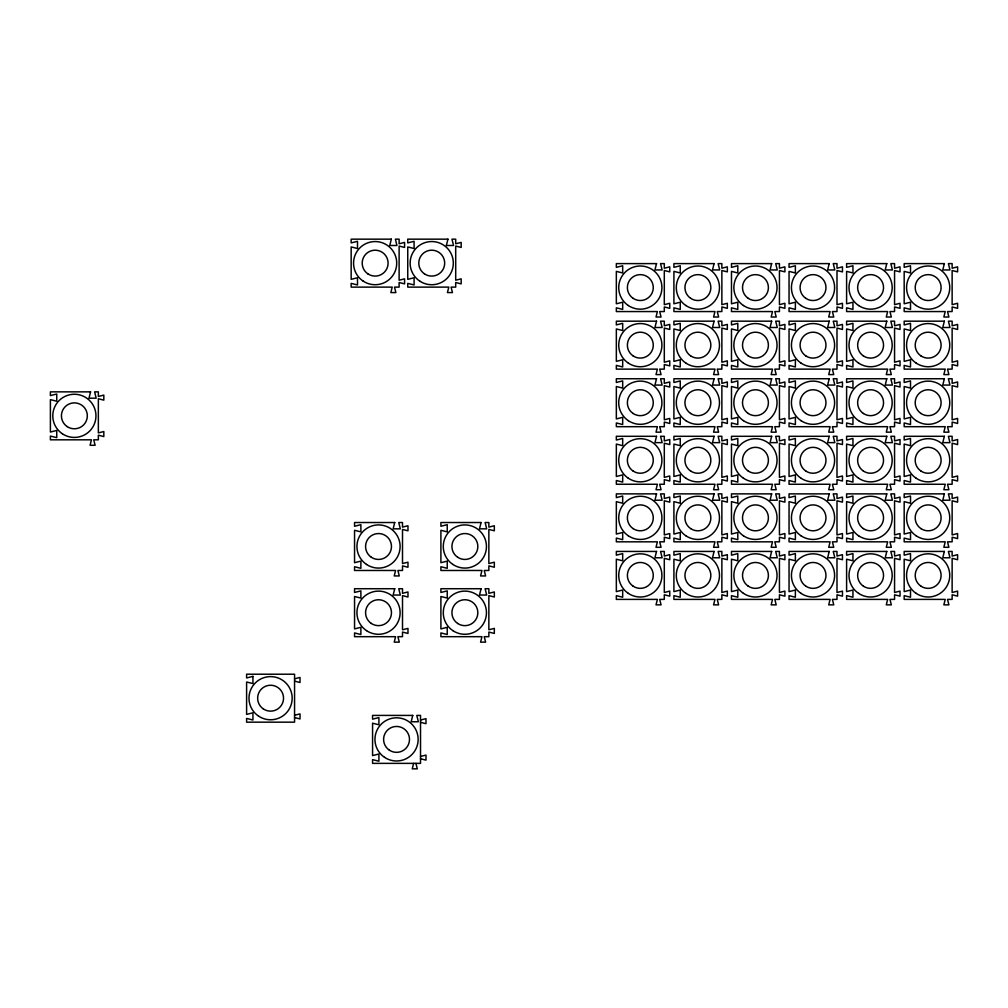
<?xml version="1.0" encoding="UTF-8"?>
<svg xmlns="http://www.w3.org/2000/svg" width="1008" height="1008" viewBox="0 0 1008 1008"><rect width="100%" height="100%" fill="white"/><g stroke="black" fill="none" stroke-linecap="round" stroke-linejoin="round"><path stroke-width="1.5" d="M413.62 763.371L412.247 768.839L417.287 768.839L415.926 763.371M294.563 678.812L300.031 677.452L300.031 682.492L294.563 681.118M294.563 715.252L300.031 713.891L300.031 718.931L294.563 717.557M420.525 720.027L425.993 718.654L425.993 723.694L420.525 722.32M420.525 756.466L425.993 755.093L425.993 760.133L420.525 758.759M90.581 391.86L88.994 398.185L96.188 398.185L94.613 391.86L98.356 391.86L98.356 396.459L103.824 395.098L103.824 400.138L98.356 398.765L98.356 432.898L103.824 431.537L103.824 436.577L98.356 435.204L98.356 439.816L93.744 439.816L95.117 445.284L90.077 445.284L91.451 439.816L50.4 439.816L50.4 436.073L56.738 437.648L56.738 430.454L50.4 432.041L50.4 399.634L56.738 401.209L56.738 394.015L50.4 395.602L50.4 391.86L90.581 391.86M391.343 239.161L389.756 245.498L396.95 245.498L395.375 239.161L399.118 239.161L399.118 243.772L404.586 242.399L404.586 247.439L399.118 246.065L399.118 280.211L404.586 278.838L404.586 283.878L399.118 282.505L399.118 287.116L394.506 287.116L395.879 292.585L390.839 292.585L392.213 287.116L351.162 287.116L351.162 283.374L357.5 284.962L357.5 277.754L351.162 279.342L351.162 246.935L357.5 248.522L357.5 241.315L351.162 242.903L351.162 239.161L391.343 239.161M447.93 239.161L446.342 245.498L453.55 245.498L451.962 239.161L455.704 239.161L455.704 243.772L461.173 242.399L461.173 247.439L455.704 246.065L455.704 280.211L461.173 278.838L461.173 283.878L455.704 282.505L455.704 287.116L451.093 287.116L452.466 292.585L447.426 292.585L448.799 287.116L407.749 287.116L407.749 283.374L414.086 284.962L414.086 277.754L407.749 279.342L407.749 246.935L414.086 248.522L414.086 241.315L407.749 242.903L407.749 239.161L447.93 239.161M394.733 522.522L393.145 528.847L400.34 528.847L398.765 522.522L402.507 522.522L402.507 527.121L407.975 525.76L407.975 530.8L402.507 529.427L402.507 563.56L407.975 562.199L407.975 567.239L402.507 565.866L402.507 570.478L397.895 570.478L399.269 575.946L394.229 575.946L395.59 570.478L354.551 570.478L354.551 566.735L360.877 568.31L360.877 561.116L354.551 562.703L354.551 530.296L360.877 531.871L360.877 524.677L354.551 526.264L354.551 522.522L394.733 522.522M394.733 588.722L393.145 595.048L400.34 595.048L398.765 588.722L402.507 588.722L402.507 593.321L407.975 591.961L407.975 597.001L402.507 595.627L402.507 629.761L407.975 628.4L407.975 633.44L402.507 632.066L402.507 636.678L397.895 636.678L399.269 642.146L394.229 642.146L395.59 636.678L354.551 636.678L354.551 632.936L360.877 634.511L360.877 627.316L354.551 628.904L354.551 596.497L360.877 598.072L360.877 590.877L354.551 592.465L354.551 588.722L394.733 588.722M412.751 715.415L411.176 721.753L418.37 721.753L416.783 715.415L420.525 715.415L420.525 763.371L372.569 763.371L372.569 759.629L378.907 761.216L378.907 754.009L372.569 755.597L372.569 723.19L378.907 724.777L378.907 717.57L372.569 719.158L372.569 715.415L412.751 715.415M481.081 522.522L479.493 528.847L486.688 528.847L485.113 522.522L488.855 522.522L488.855 527.121L494.323 525.76L494.323 530.8L488.855 529.427L488.855 563.56L494.323 562.199L494.323 567.239L488.855 565.866L488.855 570.478L484.243 570.478L485.617 575.946L480.577 575.946L481.95 570.478L440.899 570.478L440.899 566.735L447.237 568.31L447.237 561.116L440.899 562.703L440.899 530.296L447.237 531.871L447.237 524.677L440.899 526.264L440.899 522.522L481.081 522.522M481.081 588.722L479.493 595.048L486.688 595.048L485.113 588.722L488.855 588.722L488.855 593.321L494.323 591.961L494.323 597.001L488.855 595.627L488.855 629.761L494.323 628.4L494.323 633.44L488.855 632.066L488.855 636.678L484.243 636.678L485.617 642.146L480.577 642.146L481.95 636.678L440.899 636.678L440.899 632.936L447.237 634.511L447.237 627.316L440.899 628.904L440.899 596.497L447.237 598.072L447.237 590.877L440.899 592.465L440.899 588.722L481.081 588.722M656.523 263.605L654.948 269.942L662.143 269.942L660.555 263.605L664.297 263.605L664.297 268.216L669.766 266.843L669.766 271.883L664.297 270.509L664.297 304.655L669.766 303.282L669.766 308.322L664.297 306.949L664.297 311.56L659.698 311.56L661.059 317.029L656.019 317.029L657.392 311.56L616.342 311.56L616.342 307.818L622.679 309.406L622.679 302.211L616.342 303.786L616.342 271.379L622.679 272.966L622.679 265.759L616.342 267.347L616.342 263.605L656.523 263.605M656.523 321.174L654.948 327.499L662.143 327.499L660.555 321.174L664.297 321.174L664.297 325.773L669.766 324.412L669.766 329.452L664.297 328.079L664.297 362.212L669.766 360.851L669.766 365.891L664.297 364.518L664.297 369.13L659.698 369.13L661.059 374.598L656.019 374.598L657.392 369.13L616.342 369.13L616.342 365.387L622.679 366.962L622.679 359.768L616.342 361.355L616.342 328.948L622.679 330.523L622.679 323.329L616.342 324.916L616.342 321.174L656.523 321.174M656.523 378.743L654.948 385.069L662.143 385.069L660.555 378.743L664.297 378.743L664.297 383.342L669.766 381.982L669.766 387.009L664.297 385.648L664.297 419.782L669.766 418.421L669.766 423.461L664.297 422.087L664.297 426.686L659.698 426.686L661.059 432.167L656.019 432.167L657.392 426.686L616.342 426.686L616.342 422.957L622.679 424.532L622.679 417.337L616.342 418.925L616.342 386.505L622.679 388.093L622.679 380.898L616.342 382.486L616.342 378.743L656.523 378.743M656.523 436.3L654.948 442.638L662.143 442.638L660.555 436.3L664.297 436.3L664.297 440.912L669.766 439.538L669.766 444.578L664.297 443.218L664.297 477.351L669.766 475.99L669.766 481.018L664.297 479.657L664.297 484.256L659.698 484.256L661.059 489.724L656.019 489.724L657.392 484.256L616.342 484.256L616.342 480.514L622.679 482.101L622.679 474.907L616.342 476.482L616.342 444.074L622.679 445.662L622.679 438.467L616.342 440.042L616.342 436.3L656.523 436.3M656.523 493.87L654.948 500.207L662.143 500.207L660.555 493.87L664.297 493.87L664.297 498.481L669.766 497.108L669.766 502.148L664.297 500.787L664.297 534.92L669.766 533.547L669.766 538.587L664.297 537.226L664.297 541.825L659.698 541.825L661.059 547.294L656.019 547.294L657.392 541.825L616.342 541.825L616.342 538.083L622.679 539.671L622.679 532.476L616.342 534.051L616.342 501.644L622.679 503.231L622.679 496.037L616.342 497.612L616.342 493.87L656.523 493.87M714.092 263.605L712.505 269.942L719.712 269.942L718.124 263.605L721.867 263.605L721.867 268.216L727.335 266.843L727.335 271.883L721.867 270.509L721.867 304.655L727.335 303.282L727.335 308.322L721.867 306.949L721.867 311.56L717.255 311.56L718.628 317.029L713.588 317.029L714.962 311.56L673.911 311.56L673.911 307.818L680.249 309.406L680.249 302.211L673.911 303.786L673.911 271.379L680.249 272.966L680.249 265.759L673.911 267.347L673.911 263.605L714.092 263.605M656.523 551.439L654.948 557.777L662.143 557.777L660.555 551.439L664.297 551.439L664.297 556.051L669.766 554.677L669.766 559.717L664.297 558.344L664.297 592.49L669.766 591.116L669.766 596.156L664.297 594.783L664.297 599.395L659.698 599.395L661.059 604.863L656.019 604.863L657.392 599.395L616.342 599.395L616.342 595.652L622.679 597.227L622.679 590.033L616.342 591.62L616.342 559.213L622.679 560.788L622.679 553.594L616.342 555.181L616.342 551.439L656.523 551.439M714.092 321.174L712.505 327.499L719.712 327.499L718.124 321.174L721.867 321.174L721.867 325.773L727.335 324.412L727.335 329.452L721.867 328.079L721.867 362.212L727.335 360.851L727.335 365.891L721.867 364.518L721.867 369.13L717.255 369.13L718.628 374.598L713.588 374.598L714.962 369.13L673.911 369.13L673.911 365.387L680.249 366.962L680.249 359.768L673.911 361.355L673.911 328.948L680.249 330.523L680.249 323.329L673.911 324.916L673.911 321.174L714.092 321.174M714.092 378.743L712.505 385.069L719.712 385.069L718.124 378.743L721.867 378.743L721.867 383.342L727.335 381.982L727.335 387.009L721.867 385.648L721.867 419.782L727.335 418.421L727.335 423.461L721.867 422.087L721.867 426.686L717.255 426.686L718.628 432.167L713.588 432.167L714.962 426.686L673.911 426.686L673.911 422.957L680.249 424.532L680.249 417.337L673.911 418.925L673.911 386.505L680.249 388.093L680.249 380.898L673.911 382.486L673.911 378.743L714.092 378.743M714.092 436.3L712.505 442.638L719.712 442.638L718.124 436.3L721.867 436.3L721.867 440.912L727.335 439.538L727.335 444.578L721.867 443.218L721.867 477.351L727.335 475.99L727.335 481.018L721.867 479.657L721.867 484.256L717.255 484.256L718.628 489.724L713.588 489.724L714.962 484.256L673.911 484.256L673.911 480.514L680.249 482.101L680.249 474.907L673.911 476.482L673.911 444.074L680.249 445.662L680.249 438.467L673.911 440.042L673.911 436.3L714.092 436.3M714.092 493.87L712.505 500.207L719.712 500.207L718.124 493.87L721.867 493.87L721.867 498.481L727.335 497.108L727.335 502.148L721.867 500.787L721.867 534.92L727.335 533.547L727.335 538.587L721.867 537.226L721.867 541.825L717.255 541.825L718.628 547.294L713.588 547.294L714.962 541.825L673.911 541.825L673.911 538.083L680.249 539.671L680.249 532.476L673.911 534.051L673.911 501.644L680.249 503.231L680.249 496.037L673.911 497.612L673.911 493.87L714.092 493.87M771.662 263.605L770.074 269.942L777.269 269.942L775.694 263.605L779.436 263.605L779.436 268.216L784.904 266.843L784.904 271.883L779.436 270.509L779.436 304.655L784.904 303.282L784.904 308.322L779.436 306.949L779.436 311.56L774.824 311.56L776.198 317.029L771.158 317.029L772.519 311.56L731.48 311.56L731.48 307.818L737.806 309.406L737.806 302.211L731.48 303.786L731.48 271.379L737.806 272.966L737.806 265.759L731.48 267.347L731.48 263.605L771.662 263.605M714.092 551.439L712.505 557.777L719.712 557.777L718.124 551.439L721.867 551.439L721.867 556.051L727.335 554.677L727.335 559.717L721.867 558.344L721.867 592.49L727.335 591.116L727.335 596.156L721.867 594.783L721.867 599.395L717.255 599.395L718.628 604.863L713.588 604.863L714.962 599.395L673.911 599.395L673.911 595.652L680.249 597.227L680.249 590.033L673.911 591.62L673.911 559.213L680.249 560.788L680.249 553.594L673.911 555.181L673.911 551.439L714.092 551.439M771.662 321.174L770.074 327.499L777.269 327.499L775.694 321.174L779.436 321.174L779.436 325.773L784.904 324.412L784.904 329.452L779.436 328.079L779.436 362.212L784.904 360.851L784.904 365.891L779.436 364.518L779.436 369.13L774.824 369.13L776.198 374.598L771.158 374.598L772.519 369.13L731.48 369.13L731.48 365.387L737.806 366.962L737.806 359.768L731.48 361.355L731.48 328.948L737.806 330.523L737.806 323.329L731.48 324.916L731.48 321.174L771.662 321.174M771.662 378.743L770.074 385.069L777.269 385.069L775.694 378.743L779.436 378.743L779.436 383.342L784.904 381.982L784.904 387.009L779.436 385.648L779.436 419.782L784.904 418.421L784.904 423.461L779.436 422.087L779.436 426.686L774.824 426.686L776.198 432.167L771.158 432.167L772.519 426.686L731.48 426.686L731.48 422.957L737.806 424.532L737.806 417.337L731.48 418.925L731.48 386.505L737.806 388.093L737.806 380.898L731.48 382.486L731.48 378.743L771.662 378.743M771.662 436.3L770.074 442.638L777.269 442.638L775.694 436.3L779.436 436.3L779.436 440.912L784.904 439.538L784.904 444.578L779.436 443.218L779.436 477.351L784.904 475.99L784.904 481.018L779.436 479.657L779.436 484.256L774.824 484.256L776.198 489.724L771.158 489.724L772.519 484.256L731.48 484.256L731.48 480.514L737.806 482.101L737.806 474.907L731.48 476.482L731.48 444.074L737.806 445.662L737.806 438.467L731.48 440.042L731.48 436.3L771.662 436.3M771.662 493.87L770.074 500.207L777.269 500.207L775.694 493.87L779.436 493.87L779.436 498.481L784.904 497.108L784.904 502.148L779.436 500.787L779.436 534.92L784.904 533.547L784.904 538.587L779.436 537.226L779.436 541.825L774.824 541.825L776.198 547.294L771.158 547.294L772.519 541.825L731.48 541.825L731.48 538.083L737.806 539.671L737.806 532.476L731.48 534.051L731.48 501.644L737.806 503.231L737.806 496.037L731.48 497.612L731.48 493.87L771.662 493.87M829.231 263.605L827.644 269.942L834.838 269.942L833.251 263.605L836.993 263.605L836.993 268.216L842.461 266.843L842.461 271.883L836.993 270.509L836.993 304.655L842.461 303.282L842.461 308.322L836.993 306.949L836.993 311.56L832.394 311.56L833.755 317.029L828.727 317.029L830.088 311.56L789.05 311.56L789.05 307.818L795.375 309.406L795.375 302.211L789.05 303.786L789.05 271.379L795.375 272.966L795.375 265.759L789.05 267.347L789.05 263.605L829.231 263.605M771.662 551.439L770.074 557.777L777.269 557.777L775.694 551.439L779.436 551.439L779.436 556.051L784.904 554.677L784.904 559.717L779.436 558.344L779.436 592.49L784.904 591.116L784.904 596.156L779.436 594.783L779.436 599.395L774.824 599.395L776.198 604.863L771.158 604.863L772.519 599.395L731.48 599.395L731.48 595.652L737.806 597.227L737.806 590.033L731.48 591.62L731.48 559.213L737.806 560.788L737.806 553.594L731.48 555.181L731.48 551.439L771.662 551.439M829.231 321.174L827.644 327.499L834.838 327.499L833.251 321.174L836.993 321.174L836.993 325.773L842.461 324.412L842.461 329.452L836.993 328.079L836.993 362.212L842.461 360.851L842.461 365.891L836.993 364.518L836.993 369.13L832.394 369.13L833.755 374.598L828.727 374.598L830.088 369.13L789.05 369.13L789.05 365.387L795.375 366.962L795.375 359.768L789.05 361.355L789.05 328.948L795.375 330.523L795.375 323.329L789.05 324.916L789.05 321.174L829.231 321.174M829.231 378.743L827.644 385.069L834.838 385.069L833.251 378.743L836.993 378.743L836.993 383.342L842.461 381.982L842.461 387.009L836.993 385.648L836.993 419.782L842.461 418.421L842.461 423.461L836.993 422.087L836.993 426.686L832.394 426.686L833.755 432.167L828.727 432.167L830.088 426.686L789.05 426.686L789.05 422.957L795.375 424.532L795.375 417.337L789.05 418.925L789.05 386.505L795.375 388.093L795.375 380.898L789.05 382.486L789.05 378.743L829.231 378.743M829.231 436.3L827.644 442.638L834.838 442.638L833.251 436.3L836.993 436.3L836.993 440.912L842.461 439.538L842.461 444.578L836.993 443.218L836.993 477.351L842.461 475.99L842.461 481.018L836.993 479.657L836.993 484.256L832.394 484.256L833.755 489.724L828.727 489.724L830.088 484.256L789.05 484.256L789.05 480.514L795.375 482.101L795.375 474.907L789.05 476.482L789.05 444.074L795.375 445.662L795.375 438.467L789.05 440.042L789.05 436.3L829.231 436.3M829.231 493.87L827.644 500.207L834.838 500.207L833.251 493.87L836.993 493.87L836.993 498.481L842.461 497.108L842.461 502.148L836.993 500.787L836.993 534.92L842.461 533.547L842.461 538.587L836.993 537.226L836.993 541.825L832.394 541.825L833.755 547.294L828.727 547.294L830.088 541.825L789.05 541.825L789.05 538.083L795.375 539.671L795.375 532.476L789.05 534.051L789.05 501.644L795.375 503.231L795.375 496.037L789.05 497.612L789.05 493.87L829.231 493.87M886.788 263.605L885.213 269.942L892.408 269.942L890.82 263.605L894.562 263.605L894.562 268.216L900.031 266.843L900.031 271.883L894.562 270.509L894.562 304.655L900.031 303.282L900.031 308.322L894.562 306.949L894.562 311.56L889.963 311.56L891.324 317.029L886.284 317.029L887.657 311.56L846.607 311.56L846.607 307.818L852.944 309.406L852.944 302.211L846.607 303.786L846.607 271.379L852.944 272.966L852.944 265.759L846.607 267.347L846.607 263.605L886.788 263.605M829.231 551.439L827.644 557.777L834.838 557.777L833.251 551.439L836.993 551.439L836.993 556.051L842.461 554.677L842.461 559.717L836.993 558.344L836.993 592.49L842.461 591.116L842.461 596.156L836.993 594.783L836.993 599.395L832.394 599.395L833.755 604.863L828.727 604.863L830.088 599.395L789.05 599.395L789.05 595.652L795.375 597.227L795.375 590.033L789.05 591.62L789.05 559.213L795.375 560.788L795.375 553.594L789.05 555.181L789.05 551.439L829.231 551.439M886.788 321.174L885.213 327.499L892.408 327.499L890.82 321.174L894.562 321.174L894.562 325.773L900.031 324.412L900.031 329.452L894.562 328.079L894.562 362.212L900.031 360.851L900.031 365.891L894.562 364.518L894.562 369.13L889.963 369.13L891.324 374.598L886.284 374.598L887.657 369.13L846.607 369.13L846.607 365.387L852.944 366.962L852.944 359.768L846.607 361.355L846.607 328.948L852.944 330.523L852.944 323.329L846.607 324.916L846.607 321.174L886.788 321.174M886.788 378.743L885.213 385.069L892.408 385.069L890.82 378.743L894.562 378.743L894.562 383.342L900.031 381.982L900.031 387.009L894.562 385.648L894.562 419.782L900.031 418.421L900.031 423.461L894.562 422.087L894.562 426.686L889.963 426.686L891.324 432.167L886.284 432.167L887.657 426.686L846.607 426.686L846.607 422.957L852.944 424.532L852.944 417.337L846.607 418.925L846.607 386.505L852.944 388.093L852.944 380.898L846.607 382.486L846.607 378.743L886.788 378.743M886.788 436.3L885.213 442.638L892.408 442.638L890.82 436.3L894.562 436.3L894.562 440.912L900.031 439.538L900.031 444.578L894.562 443.218L894.562 477.351L900.031 475.99L900.031 481.018L894.562 479.657L894.562 484.256L889.963 484.256L891.324 489.724L886.284 489.724L887.657 484.256L846.607 484.256L846.607 480.514L852.944 482.101L852.944 474.907L846.607 476.482L846.607 444.074L852.944 445.662L852.944 438.467L846.607 440.042L846.607 436.3L886.788 436.3M886.788 493.87L885.213 500.207L892.408 500.207L890.82 493.87L894.562 493.87L894.562 498.481L900.031 497.108L900.031 502.148L894.562 500.787L894.562 534.92L900.031 533.547L900.031 538.587L894.562 537.226L894.562 541.825L889.963 541.825L891.324 547.294L886.284 547.294L887.657 541.825L846.607 541.825L846.607 538.083L852.944 539.671L852.944 532.476L846.607 534.051L846.607 501.644L852.944 503.231L852.944 496.037L846.607 497.612L846.607 493.87L886.788 493.87M944.357 263.605L942.782 269.942L949.977 269.942L948.389 263.605L952.132 263.605L952.132 268.216L957.6 266.843L957.6 271.883L952.132 270.509L952.132 304.655L957.6 303.282L957.6 308.322L952.132 306.949L952.132 311.56L947.52 311.56L948.893 317.029L943.853 317.029L945.227 311.56L904.176 311.56L904.176 307.818L910.514 309.406L910.514 302.211L904.176 303.786L904.176 271.379L910.514 272.966L910.514 265.759L904.176 267.347L904.176 263.605L944.357 263.605M886.788 551.439L885.213 557.777L892.408 557.777L890.82 551.439L894.562 551.439L894.562 556.051L900.031 554.677L900.031 559.717L894.562 558.344L894.562 592.49L900.031 591.116L900.031 596.156L894.562 594.783L894.562 599.395L889.963 599.395L891.324 604.863L886.284 604.863L887.657 599.395L846.607 599.395L846.607 595.652L852.944 597.227L852.944 590.033L846.607 591.62L846.607 559.213L852.944 560.788L852.944 553.594L846.607 555.181L846.607 551.439L886.788 551.439M944.357 321.174L942.782 327.499L949.977 327.499L948.389 321.174L952.132 321.174L952.132 325.773L957.6 324.412L957.6 329.452L952.132 328.079L952.132 362.212L957.6 360.851L957.6 365.891L952.132 364.518L952.132 369.13L947.52 369.13L948.893 374.598L943.853 374.598L945.227 369.13L904.176 369.13L904.176 365.387L910.514 366.962L910.514 359.768L904.176 361.355L904.176 328.948L910.514 330.523L910.514 323.329L904.176 324.916L904.176 321.174L944.357 321.174M944.357 378.743L942.782 385.069L949.977 385.069L948.389 378.743L952.132 378.743L952.132 383.342L957.6 381.982L957.6 387.009L952.132 385.648L952.132 419.782L957.6 418.421L957.6 423.461L952.132 422.087L952.132 426.686L947.52 426.686L948.893 432.167L943.853 432.167L945.227 426.686L904.176 426.686L904.176 422.957L910.514 424.532L910.514 417.337L904.176 418.925L904.176 386.505L910.514 388.093L910.514 380.898L904.176 382.486L904.176 378.743L944.357 378.743M944.357 436.3L942.782 442.638L949.977 442.638L948.389 436.3L952.132 436.3L952.132 440.912L957.6 439.538L957.6 444.578L952.132 443.218L952.132 477.351L957.6 475.99L957.6 481.018L952.132 479.657L952.132 484.256L947.52 484.256L948.893 489.724L943.853 489.724L945.227 484.256L904.176 484.256L904.176 480.514L910.514 482.101L910.514 474.907L904.176 476.482L904.176 444.074L910.514 445.662L910.514 438.467L904.176 440.042L904.176 436.3L944.357 436.3M944.357 493.87L942.782 500.207L949.977 500.207L948.389 493.87L952.132 493.87L952.132 498.481L957.6 497.108L957.6 502.148L952.132 500.787L952.132 534.92L957.6 533.547L957.6 538.587L952.132 537.226L952.132 541.825L947.52 541.825L948.893 547.294L943.853 547.294L945.227 541.825L904.176 541.825L904.176 538.083L910.514 539.671L910.514 532.476L904.176 534.051L904.176 501.644L910.514 503.231L910.514 496.037L904.176 497.612L904.176 493.87L944.357 493.87M944.357 551.439L942.782 557.777L949.977 557.777L948.389 551.439L952.132 551.439L952.132 556.051L957.6 554.677L957.6 559.717L952.132 558.344L952.132 592.49L957.6 591.116L957.6 596.156L952.132 594.783L952.132 599.395L947.52 599.395L948.893 604.863L943.853 604.863L945.227 599.395L904.176 599.395L904.176 595.652L910.514 597.227L910.514 590.033L904.176 591.62L904.176 559.213L910.514 560.788L910.514 553.594L904.176 555.181L904.176 551.439L944.357 551.439M252.932 676.368L246.607 677.956L246.607 674.213L294.563 674.213L294.563 722.169L246.607 722.169L246.607 718.427L252.932 720.002L252.932 712.807L246.607 714.395L246.607 681.988L252.932 683.563L252.932 676.368M258.577 716.134A21.584 21.584 0 0 0 292.118 699.615A21.584 21.584 0 0 0 261.047 678.825A21.584 21.584 0 0 0 258.577 716.134M263.378 708.952A12.953 12.953 0 0 0 283.513 699.048A12.953 12.953 0 0 0 264.865 686.574A12.953 12.953 0 0 0 263.378 708.952M62.37 433.78A21.584 21.584 0 0 0 95.911 417.262A21.584 21.584 0 0 0 64.84 396.472A21.584 21.584 0 0 0 62.37 433.78M67.171 426.598A12.953 12.953 0 0 0 87.305 416.695A12.953 12.953 0 0 0 68.657 404.208A12.953 12.953 0 0 0 67.171 426.598M363.132 281.081A21.584 21.584 0 0 0 396.673 264.562A21.584 21.584 0 0 0 365.602 243.772A21.584 21.584 0 0 0 363.132 281.081M367.933 273.899A12.953 12.953 0 0 0 388.067 263.995A12.953 12.953 0 0 0 369.419 251.521A12.953 12.953 0 0 0 367.933 273.899M419.719 281.081A21.584 21.584 0 0 0 453.272 264.562A21.584 21.584 0 0 0 422.188 243.772A21.584 21.584 0 0 0 419.719 281.081M424.519 273.899A12.953 12.953 0 0 0 444.654 263.995A12.953 12.953 0 0 0 426.006 251.521A12.953 12.953 0 0 0 424.519 273.899M743.45 420.664A21.584 21.584 0 0 0 776.992 404.145A21.584 21.584 0 0 0 745.92 383.342A21.584 21.584 0 0 0 743.45 420.664M748.251 413.482A12.953 12.953 0 0 0 768.373 403.578A12.953 12.953 0 0 0 749.738 391.091A12.953 12.953 0 0 0 748.251 413.482M743.45 363.094A21.584 21.584 0 0 0 776.992 346.576A21.584 21.584 0 0 0 745.92 325.786A21.584 21.584 0 0 0 743.45 363.094M748.251 355.912A12.953 12.953 0 0 0 768.373 346.009A12.953 12.953 0 0 0 749.738 333.535A12.953 12.953 0 0 0 748.251 355.912M858.589 535.79A21.584 21.584 0 0 0 892.13 519.271A21.584 21.584 0 0 0 861.059 498.481A21.584 21.584 0 0 0 858.589 535.79M863.39 528.62A12.953 12.953 0 0 0 883.512 518.704A12.953 12.953 0 0 0 864.864 506.23A12.953 12.953 0 0 0 863.39 528.62M801.02 478.22A21.584 21.584 0 0 0 834.561 461.714A21.584 21.584 0 0 0 803.489 440.912A21.584 21.584 0 0 0 801.02 478.22M805.82 471.051A12.953 12.953 0 0 0 825.943 461.135A12.953 12.953 0 0 0 807.295 448.661A12.953 12.953 0 0 0 805.82 471.051M801.02 305.525A21.584 21.584 0 0 0 834.561 289.006A21.584 21.584 0 0 0 803.489 268.216A21.584 21.584 0 0 0 801.02 305.525M805.82 298.343A12.953 12.953 0 0 0 825.943 288.439A12.953 12.953 0 0 0 807.295 275.965A12.953 12.953 0 0 0 805.82 298.343M801.02 420.664A21.584 21.584 0 0 0 834.561 404.145A21.584 21.584 0 0 0 803.489 383.342A21.584 21.584 0 0 0 801.02 420.664M805.82 413.482A12.953 12.953 0 0 0 825.943 403.578A12.953 12.953 0 0 0 807.295 391.091A12.953 12.953 0 0 0 805.82 413.482M801.02 535.79A21.584 21.584 0 0 0 834.561 519.271A21.584 21.584 0 0 0 803.489 498.481A21.584 21.584 0 0 0 801.02 535.79M805.82 528.62A12.953 12.953 0 0 0 825.943 518.704A12.953 12.953 0 0 0 807.295 506.23A12.953 12.953 0 0 0 805.82 528.62M916.146 535.79A21.584 21.584 0 0 0 949.7 519.271A21.584 21.584 0 0 0 918.616 498.481A21.584 21.584 0 0 0 916.146 535.79M920.947 528.62A12.953 12.953 0 0 0 941.081 518.704A12.953 12.953 0 0 0 922.433 506.23A12.953 12.953 0 0 0 920.947 528.62M743.45 535.79A21.584 21.584 0 0 0 776.992 519.271A21.584 21.584 0 0 0 745.92 498.481A21.584 21.584 0 0 0 743.45 535.79M748.251 528.62A12.953 12.953 0 0 0 768.373 518.704A12.953 12.953 0 0 0 749.738 506.23A12.953 12.953 0 0 0 748.251 528.62M743.45 478.22A21.584 21.584 0 0 0 776.992 461.714A21.584 21.584 0 0 0 745.92 440.912A21.584 21.584 0 0 0 743.45 478.22M748.251 471.051A12.953 12.953 0 0 0 768.373 461.135A12.953 12.953 0 0 0 749.738 448.661A12.953 12.953 0 0 0 748.251 471.051M916.146 305.525A21.584 21.584 0 0 0 949.7 289.006A21.584 21.584 0 0 0 918.616 268.216A21.584 21.584 0 0 0 916.146 305.525M920.947 298.343A12.953 12.953 0 0 0 941.081 288.439A12.953 12.953 0 0 0 922.433 275.965A12.953 12.953 0 0 0 920.947 298.343M916.146 478.22A21.584 21.584 0 0 0 949.7 461.714A21.584 21.584 0 0 0 918.616 440.912A21.584 21.584 0 0 0 916.146 478.22M920.947 471.051A12.953 12.953 0 0 0 941.081 461.135A12.953 12.953 0 0 0 922.433 448.661A12.953 12.953 0 0 0 920.947 471.051M858.589 363.094A21.584 21.584 0 0 0 892.13 346.576A21.584 21.584 0 0 0 861.059 325.786A21.584 21.584 0 0 0 858.589 363.094M863.39 355.912A12.953 12.953 0 0 0 883.512 346.009A12.953 12.953 0 0 0 864.864 333.535A12.953 12.953 0 0 0 863.39 355.912M858.589 420.664A21.584 21.584 0 0 0 892.13 404.145A21.584 21.584 0 0 0 861.059 383.342A21.584 21.584 0 0 0 858.589 420.664M863.39 413.482A12.953 12.953 0 0 0 883.512 403.578A12.953 12.953 0 0 0 864.864 391.091A12.953 12.953 0 0 0 863.39 413.482M858.589 593.359A21.584 21.584 0 0 0 892.13 576.841A21.584 21.584 0 0 0 861.059 556.051A21.584 21.584 0 0 0 858.589 593.359M863.39 586.177A12.953 12.953 0 0 0 883.512 576.274A12.953 12.953 0 0 0 864.864 563.8A12.953 12.953 0 0 0 863.39 586.177M858.589 305.525A21.584 21.584 0 0 0 892.13 289.006A21.584 21.584 0 0 0 861.059 268.216A21.584 21.584 0 0 0 858.589 305.525M863.39 298.343A12.953 12.953 0 0 0 883.512 288.439A12.953 12.953 0 0 0 864.864 275.965A12.953 12.953 0 0 0 863.39 298.343M801.02 363.094A21.584 21.584 0 0 0 834.561 346.576A21.584 21.584 0 0 0 803.489 325.786A21.584 21.584 0 0 0 801.02 363.094M805.82 355.912A12.953 12.953 0 0 0 825.943 346.009A12.953 12.953 0 0 0 807.295 333.535A12.953 12.953 0 0 0 805.82 355.912M743.45 593.359A21.584 21.584 0 0 0 776.992 576.841A21.584 21.584 0 0 0 745.92 556.051A21.584 21.584 0 0 0 743.45 593.359M748.251 586.177A12.953 12.953 0 0 0 768.373 576.274A12.953 12.953 0 0 0 749.738 563.8A12.953 12.953 0 0 0 748.251 586.177M801.02 593.359A21.584 21.584 0 0 0 834.561 576.841A21.584 21.584 0 0 0 803.489 556.051A21.584 21.584 0 0 0 801.02 593.359M805.82 586.177A12.953 12.953 0 0 0 825.943 576.274A12.953 12.953 0 0 0 807.295 563.8A12.953 12.953 0 0 0 805.82 586.177M916.146 363.094A21.584 21.584 0 0 0 949.7 346.576A21.584 21.584 0 0 0 918.616 325.786A21.584 21.584 0 0 0 916.146 363.094M920.947 355.912A12.953 12.953 0 0 0 941.081 346.009A12.953 12.953 0 0 0 922.433 333.535A12.953 12.953 0 0 0 920.947 355.912M916.146 420.664A21.584 21.584 0 0 0 949.7 404.145A21.584 21.584 0 0 0 918.616 383.342A21.584 21.584 0 0 0 916.146 420.664M920.947 413.482A12.953 12.953 0 0 0 941.081 403.578A12.953 12.953 0 0 0 922.433 391.091A12.953 12.953 0 0 0 920.947 413.482M743.45 305.525A21.584 21.584 0 0 0 776.992 289.006A21.584 21.584 0 0 0 745.92 268.216A21.584 21.584 0 0 0 743.45 305.525M748.251 298.343A12.953 12.953 0 0 0 768.373 288.439A12.953 12.953 0 0 0 749.738 275.965A12.953 12.953 0 0 0 748.251 298.343M858.589 478.22A21.584 21.584 0 0 0 892.13 461.714A21.584 21.584 0 0 0 861.059 440.912A21.584 21.584 0 0 0 858.589 478.22M863.39 471.051A12.953 12.953 0 0 0 883.512 461.135A12.953 12.953 0 0 0 864.864 448.661A12.953 12.953 0 0 0 863.39 471.051M916.146 593.359A21.584 21.584 0 0 0 949.7 576.841A21.584 21.584 0 0 0 918.616 556.051A21.584 21.584 0 0 0 916.146 593.359M920.947 586.177A12.953 12.953 0 0 0 941.081 576.274A12.953 12.953 0 0 0 922.433 563.8A12.953 12.953 0 0 0 920.947 586.177M685.881 305.525A21.584 21.584 0 0 0 719.435 289.006A21.584 21.584 0 0 0 688.351 268.216A21.584 21.584 0 0 0 685.881 305.525M690.682 298.343A12.953 12.953 0 0 0 710.816 288.439A12.953 12.953 0 0 0 692.168 275.965A12.953 12.953 0 0 0 690.682 298.343M685.881 478.22A21.584 21.584 0 0 0 719.435 461.714A21.584 21.584 0 0 0 688.351 440.912A21.584 21.584 0 0 0 685.881 478.22M690.682 471.051A12.953 12.953 0 0 0 710.816 461.135A12.953 12.953 0 0 0 692.168 448.661A12.953 12.953 0 0 0 690.682 471.051M685.881 535.79A21.584 21.584 0 0 0 719.435 519.271A21.584 21.584 0 0 0 688.351 498.481A21.584 21.584 0 0 0 685.881 535.79M690.682 528.62A12.953 12.953 0 0 0 710.816 518.704A12.953 12.953 0 0 0 692.168 506.23A12.953 12.953 0 0 0 690.682 528.62M685.881 363.094A21.584 21.584 0 0 0 719.435 346.576A21.584 21.584 0 0 0 688.351 325.786A21.584 21.584 0 0 0 685.881 363.094M690.682 355.912A12.953 12.953 0 0 0 710.816 346.009A12.953 12.953 0 0 0 692.168 333.535A12.953 12.953 0 0 0 690.682 355.912M685.881 420.664A21.584 21.584 0 0 0 719.435 404.145A21.584 21.584 0 0 0 688.351 383.342A21.584 21.584 0 0 0 685.881 420.664M690.682 413.482A12.953 12.953 0 0 0 710.816 403.578A12.953 12.953 0 0 0 692.168 391.091A12.953 12.953 0 0 0 690.682 413.482M685.881 593.359A21.584 21.584 0 0 0 719.435 576.841A21.584 21.584 0 0 0 688.351 556.051A21.584 21.584 0 0 0 685.881 593.359M690.682 586.177A12.953 12.953 0 0 0 710.816 576.274A12.953 12.953 0 0 0 692.168 563.8A12.953 12.953 0 0 0 690.682 586.177M628.312 305.525A21.584 21.584 0 0 0 661.865 289.006A21.584 21.584 0 0 0 630.781 268.216A21.584 21.584 0 0 0 628.312 305.525M633.125 298.343A12.953 12.953 0 0 0 653.247 288.439A12.953 12.953 0 0 0 634.599 275.965A12.953 12.953 0 0 0 633.125 298.343M628.312 420.664A21.584 21.584 0 0 0 661.865 404.145A21.584 21.584 0 0 0 630.781 383.342A21.584 21.584 0 0 0 628.312 420.664M633.125 413.482A12.953 12.953 0 0 0 653.247 403.578A12.953 12.953 0 0 0 634.599 391.091A12.953 12.953 0 0 0 633.125 413.482M628.312 363.094A21.584 21.584 0 0 0 661.865 346.576A21.584 21.584 0 0 0 630.781 325.786A21.584 21.584 0 0 0 628.312 363.094M633.125 355.912A12.953 12.953 0 0 0 653.247 346.009A12.953 12.953 0 0 0 634.599 333.535A12.953 12.953 0 0 0 633.125 355.912M628.312 478.22A21.584 21.584 0 0 0 661.865 461.714A21.584 21.584 0 0 0 630.781 440.912A21.584 21.584 0 0 0 628.312 478.22M633.125 471.051A12.953 12.953 0 0 0 653.247 461.135A12.953 12.953 0 0 0 634.599 448.661A12.953 12.953 0 0 0 633.125 471.051M628.312 535.79A21.584 21.584 0 0 0 661.865 519.271A21.584 21.584 0 0 0 630.781 498.481A21.584 21.584 0 0 0 628.312 535.79M633.125 528.62A12.953 12.953 0 0 0 653.247 518.704A12.953 12.953 0 0 0 634.599 506.23A12.953 12.953 0 0 0 633.125 528.62M628.312 593.359A21.584 21.584 0 0 0 661.865 576.841A21.584 21.584 0 0 0 630.781 556.051A21.584 21.584 0 0 0 628.312 593.359M633.125 586.177A12.953 12.953 0 0 0 653.247 576.274A12.953 12.953 0 0 0 634.599 563.8A12.953 12.953 0 0 0 633.125 586.177M366.521 564.442A21.584 21.584 0 0 0 400.063 547.924A21.584 21.584 0 0 0 368.991 527.134A21.584 21.584 0 0 0 366.521 564.442M371.322 557.26A12.953 12.953 0 0 0 391.444 547.357A12.953 12.953 0 0 0 372.809 534.87A12.953 12.953 0 0 0 371.322 557.26M452.869 564.442A21.584 21.584 0 0 0 486.41 547.924A21.584 21.584 0 0 0 455.339 527.134A21.584 21.584 0 0 0 452.869 564.442M457.67 557.26A12.953 12.953 0 0 0 477.805 547.357A12.953 12.953 0 0 0 459.157 534.87A12.953 12.953 0 0 0 457.67 557.26M452.869 630.643A21.584 21.584 0 0 0 486.41 614.124A21.584 21.584 0 0 0 455.339 593.334A21.584 21.584 0 0 0 452.869 630.643M457.67 623.461A12.953 12.953 0 0 0 477.805 613.557A12.953 12.953 0 0 0 459.157 601.07A12.953 12.953 0 0 0 457.67 623.461M366.521 630.643A21.584 21.584 0 0 0 400.063 614.124A21.584 21.584 0 0 0 368.991 593.334A21.584 21.584 0 0 0 366.521 630.643M371.322 623.461A12.953 12.953 0 0 0 391.444 613.557A12.953 12.953 0 0 0 372.809 601.07A12.953 12.953 0 0 0 371.322 623.461M384.539 757.336A21.584 21.584 0 0 0 418.093 740.817A21.584 21.584 0 0 0 387.009 720.027A21.584 21.584 0 0 0 384.539 757.336M389.34 750.154A12.953 12.953 0 0 0 409.475 740.25A12.953 12.953 0 0 0 390.827 727.776A12.953 12.953 0 0 0 389.34 750.154"/></g></svg>
